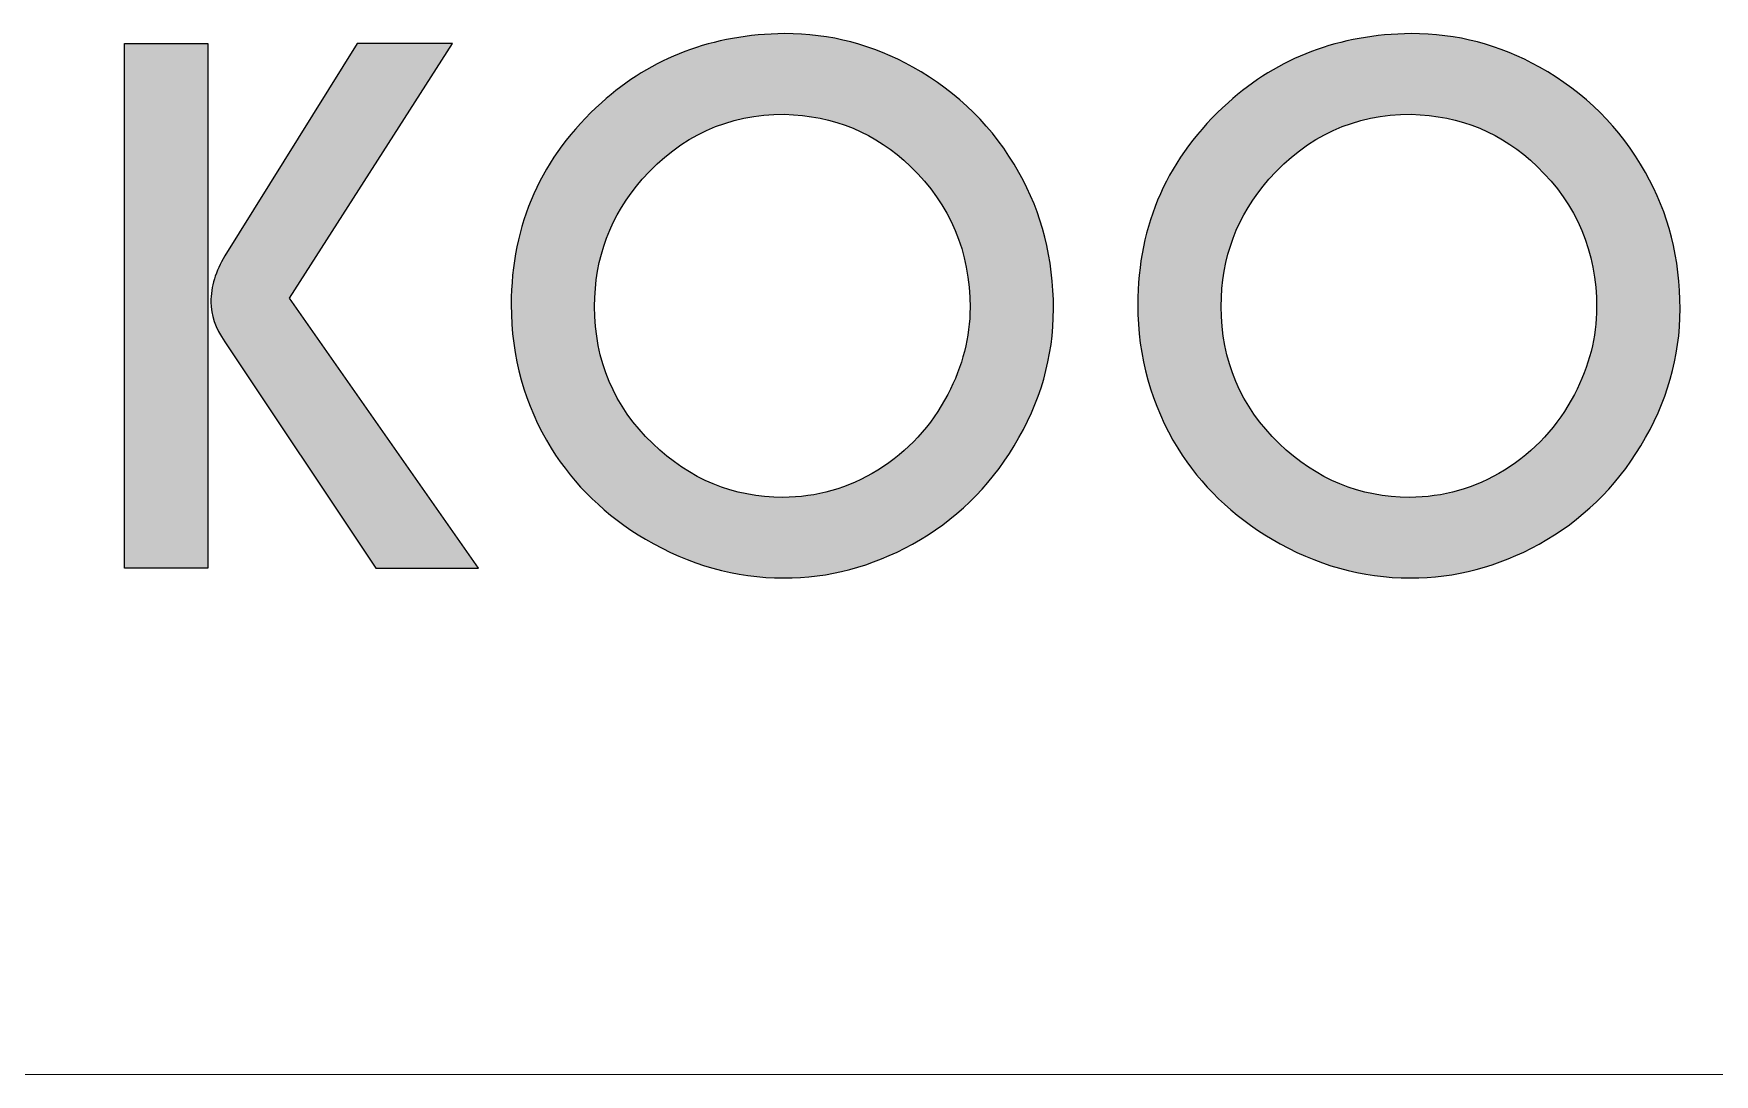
# Model space of a CAD drawing. Header units: inches. Extents: x 147 to 486, y 237 to 286.
# Drawn here: x 217.41 to 231.83, y 237.36 to 246.3 of the extents above; entities that cross this region are included whole.
import ezdxf

# ---------------------------------------------------------------- set-up
doc = ezdxf.new("R2010")
doc.units = ezdxf.units.IN
doc.layers.add('1', color=7, linetype='Continuous', true_color=0xffffff)
doc.layers.add('layer 1', color=7, linetype='Continuous')

msp = doc.modelspace()

# ---------------------------------------------------------------- hatches: boundary and pattern name
h = msp.add_hatch(color=256)
h.dxf.hatch_style = 1
edge = h.paths.add_edge_path()
edge.add_spline(control_points=[(225.865, 245.104), (225.865, 245.104), (225.865, 245.104), (225.865, 245.104), (225.865, 245.104), (225.65, 245.487), (225.346, 245.788), (224.955, 246.008)], knot_values=[0.360004, 0.360004, 0.360004, 0.360004, 0.360007, 0.360007, 0.360007, 0.360007, 0.720004, 0.720004, 0.720004, 0.720004], degree=3, periodic=0)
edge.add_spline(control_points=[(224.955, 246.008), (224.955, 246.008), (224.955, 246.008), (224.955, 246.008), (224.955, 246.008), (224.614, 246.199), (224.247, 246.295), (223.853, 246.295)], knot_values=[0, 0, 0, 0, 0.000004, 0.000004, 0.000004, 0.000004, 0.360004, 0.360004, 0.360004, 0.360004], degree=3, periodic=0)
edge.add_spline(control_points=[(223.853, 246.295), (223.237, 246.288), (222.714, 246.09), (222.283, 245.702), (222.283, 245.702), (221.766, 245.238), (221.508, 244.659), (221.508, 243.967)], knot_values=[3.240004, 3.240004, 3.240004, 3.240004, 3.600004, 3.600004, 3.600004, 3.600004, 3.96, 3.96, 3.96, 3.96], degree=3, periodic=0)
edge.add_spline(control_points=[(221.508, 243.967), (221.508, 243.967), (221.508, 243.967), (221.508, 243.967), (221.508, 243.967), (221.508, 243.518), (221.623, 243.108), (221.851, 242.736)], knot_values=[2.880004, 2.880004, 2.880004, 2.880004, 2.880007, 2.880007, 2.880007, 2.880007, 3.240004, 3.240004, 3.240004, 3.240004], degree=3, periodic=0)
edge.add_spline(control_points=[(221.851, 242.736), (221.851, 242.736), (221.851, 242.736), (221.851, 242.736), (221.851, 242.736), (222.048, 242.418), (222.319, 242.158), (222.66, 241.955)], knot_values=[2.520004, 2.520004, 2.520004, 2.520004, 2.520007, 2.520007, 2.520007, 2.520007, 2.880004, 2.880004, 2.880004, 2.880004], degree=3, periodic=0)
edge.add_spline(control_points=[(222.66, 241.955), (222.66, 241.955), (222.66, 241.955), (222.66, 241.955), (222.66, 241.955), (223.037, 241.733), (223.433, 241.622), (223.846, 241.622)], knot_values=[2.160004, 2.160004, 2.160004, 2.160004, 2.160007, 2.160007, 2.160007, 2.160007, 2.520004, 2.520004, 2.520004, 2.520004], degree=3, periodic=0)
edge.add_spline(control_points=[(223.846, 241.622), (223.846, 241.622), (223.846, 241.622), (223.846, 241.622), (223.846, 241.622), (224.234, 241.622), (224.602, 241.719), (224.952, 241.912)], knot_values=[1.800004, 1.800004, 1.800004, 1.800004, 1.800007, 1.800007, 1.800007, 1.800007, 2.160004, 2.160004, 2.160004, 2.160004], degree=3, periodic=0)
edge.add_spline(control_points=[(224.952, 241.912), (224.952, 241.912), (224.952, 241.912), (224.952, 241.912), (224.952, 241.912), (225.317, 242.116), (225.608, 242.397), (225.825, 242.757)], knot_values=[1.440004, 1.440004, 1.440004, 1.440004, 1.440007, 1.440007, 1.440007, 1.440007, 1.800004, 1.800004, 1.800004, 1.800004], degree=3, periodic=0)
edge.add_spline(control_points=[(225.825, 242.757), (225.825, 242.757), (225.825, 242.757), (225.825, 242.757), (225.825, 242.757), (226.05, 243.128), (226.162, 243.519), (226.162, 243.931)], knot_values=[1.080004, 1.080004, 1.080004, 1.080004, 1.080007, 1.080007, 1.080007, 1.080007, 1.440004, 1.440004, 1.440004, 1.440004], degree=3, periodic=0)
edge.add_spline(control_points=[(226.162, 243.931), (226.162, 243.931), (226.162, 243.931), (226.162, 243.931), (226.162, 243.931), (226.162, 244.363), (226.063, 244.755), (225.865, 245.104)], knot_values=[0.720004, 0.720004, 0.720004, 0.720004, 0.720007, 0.720007, 0.720007, 0.720007, 1.080004, 1.080004, 1.080004, 1.080004], degree=3, periodic=0)
edge = h.paths.add_edge_path(flags=16)
edge.add_spline(control_points=[(222.633, 245.045), (222.633, 245.045), (222.633, 245.045), (222.633, 245.045), (222.633, 245.045), (222.963, 245.417), (223.369, 245.603), (223.853, 245.603)], knot_values=[0, 0, 0, 0, 0.000004, 0.000004, 0.000004, 0.000004, 0.440004, 0.440004, 0.440004, 0.440004], degree=3, periodic=0)
edge.add_spline(control_points=[(223.853, 245.603), (224.278, 245.591), (224.638, 245.442), (224.935, 245.155), (224.935, 245.155), (225.276, 244.827), (225.446, 244.423), (225.446, 243.943)], knot_values=[3.080004, 3.080004, 3.080004, 3.080004, 3.520004, 3.520004, 3.520004, 3.520004, 3.96, 3.96, 3.96, 3.96], degree=3, periodic=0)
edge.add_spline(control_points=[(225.446, 243.943), (225.446, 243.943), (225.446, 243.943), (225.446, 243.943), (225.446, 243.943), (225.446, 243.691), (225.382, 243.442), (225.255, 243.198)], knot_values=[2.640004, 2.640004, 2.640004, 2.640004, 2.640009, 2.640009, 2.640009, 2.640009, 3.080004, 3.080004, 3.080004, 3.080004], degree=3, periodic=0)
edge.add_spline(control_points=[(225.255, 243.198), (225.255, 243.198), (225.255, 243.198), (225.255, 243.198), (225.255, 243.198), (225.114, 242.926), (224.914, 242.709), (224.655, 242.548)], knot_values=[2.200004, 2.200004, 2.200004, 2.200004, 2.200009, 2.200009, 2.200009, 2.200009, 2.640004, 2.640004, 2.640004, 2.640004], degree=3, periodic=0)
edge.add_spline(control_points=[(224.655, 242.548), (224.655, 242.548), (224.655, 242.548), (224.655, 242.548), (224.655, 242.548), (224.399, 242.392), (224.128, 242.314), (223.84, 242.314)], knot_values=[1.760004, 1.760004, 1.760004, 1.760004, 1.760009, 1.760009, 1.760009, 1.760009, 2.200004, 2.200004, 2.200004, 2.200004], degree=3, periodic=0)
edge.add_spline(control_points=[(223.84, 242.314), (223.84, 242.314), (223.84, 242.314), (223.84, 242.314), (223.84, 242.314), (223.415, 242.314), (223.043, 242.468), (222.722, 242.776)], knot_values=[1.320004, 1.320004, 1.320004, 1.320004, 1.320009, 1.320009, 1.320009, 1.320009, 1.760004, 1.760004, 1.760004, 1.760004], degree=3, periodic=0)
edge.add_spline(control_points=[(222.722, 242.776), (222.722, 242.776), (222.722, 242.776), (222.722, 242.776), (222.722, 242.776), (222.39, 243.094), (222.224, 243.487), (222.224, 243.953)], knot_values=[0.880004, 0.880004, 0.880004, 0.880004, 0.880009, 0.880009, 0.880009, 0.880009, 1.320004, 1.320004, 1.320004, 1.320004], degree=3, periodic=0)
edge.add_spline(control_points=[(222.224, 243.953), (222.224, 243.953), (222.224, 243.953), (222.224, 243.953), (222.224, 243.953), (222.224, 244.371), (222.36, 244.735), (222.633, 245.045)], knot_values=[0.440004, 0.440004, 0.440004, 0.440004, 0.440009, 0.440009, 0.440009, 0.440009, 0.880004, 0.880004, 0.880004, 0.880004], degree=3, periodic=0)
h = msp.add_hatch(color=256)
h.dxf.hatch_style = 1
edge = h.paths.add_edge_path()
edge.add_spline(control_points=[(231.243, 245.104), (231.243, 245.104), (231.243, 245.104), (231.243, 245.104), (231.243, 245.104), (231.028, 245.487), (230.724, 245.788), (230.333, 246.008)], knot_values=[0.360004, 0.360004, 0.360004, 0.360004, 0.360007, 0.360007, 0.360007, 0.360007, 0.720004, 0.720004, 0.720004, 0.720004], degree=3, periodic=0)
edge.add_spline(control_points=[(230.333, 246.008), (230.333, 246.008), (230.333, 246.008), (230.333, 246.008), (230.333, 246.008), (229.992, 246.199), (229.625, 246.295), (229.231, 246.295)], knot_values=[0, 0, 0, 0, 0.000004, 0.000004, 0.000004, 0.000004, 0.360004, 0.360004, 0.360004, 0.360004], degree=3, periodic=0)
edge.add_spline(control_points=[(229.231, 246.295), (228.615, 246.288), (228.092, 246.09), (227.661, 245.702), (227.661, 245.702), (227.144, 245.238), (226.886, 244.659), (226.886, 243.967)], knot_values=[3.240004, 3.240004, 3.240004, 3.240004, 3.600004, 3.600004, 3.600004, 3.600004, 3.96, 3.96, 3.96, 3.96], degree=3, periodic=0)
edge.add_spline(control_points=[(226.886, 243.967), (226.886, 243.967), (226.886, 243.967), (226.886, 243.967), (226.886, 243.967), (226.886, 243.518), (227.001, 243.108), (227.229, 242.736)], knot_values=[2.880004, 2.880004, 2.880004, 2.880004, 2.880007, 2.880007, 2.880007, 2.880007, 3.240004, 3.240004, 3.240004, 3.240004], degree=3, periodic=0)
edge.add_spline(control_points=[(227.229, 242.736), (227.229, 242.736), (227.229, 242.736), (227.229, 242.736), (227.229, 242.736), (227.426, 242.418), (227.697, 242.158), (228.038, 241.955)], knot_values=[2.520004, 2.520004, 2.520004, 2.520004, 2.520007, 2.520007, 2.520007, 2.520007, 2.880004, 2.880004, 2.880004, 2.880004], degree=3, periodic=0)
edge.add_spline(control_points=[(228.038, 241.955), (228.038, 241.955), (228.038, 241.955), (228.038, 241.955), (228.038, 241.955), (228.415, 241.733), (228.811, 241.622), (229.224, 241.622)], knot_values=[2.160004, 2.160004, 2.160004, 2.160004, 2.160007, 2.160007, 2.160007, 2.160007, 2.520004, 2.520004, 2.520004, 2.520004], degree=3, periodic=0)
edge.add_spline(control_points=[(229.224, 241.622), (229.224, 241.622), (229.224, 241.622), (229.224, 241.622), (229.224, 241.622), (229.612, 241.622), (229.98, 241.719), (230.33, 241.912)], knot_values=[1.800004, 1.800004, 1.800004, 1.800004, 1.800007, 1.800007, 1.800007, 1.800007, 2.160004, 2.160004, 2.160004, 2.160004], degree=3, periodic=0)
edge.add_spline(control_points=[(230.33, 241.912), (230.33, 241.912), (230.33, 241.912), (230.33, 241.912), (230.33, 241.912), (230.695, 242.116), (230.986, 242.397), (231.203, 242.757)], knot_values=[1.440004, 1.440004, 1.440004, 1.440004, 1.440007, 1.440007, 1.440007, 1.440007, 1.800004, 1.800004, 1.800004, 1.800004], degree=3, periodic=0)
edge.add_spline(control_points=[(231.203, 242.757), (231.203, 242.757), (231.203, 242.757), (231.203, 242.757), (231.203, 242.757), (231.428, 243.128), (231.54, 243.519), (231.54, 243.931)], knot_values=[1.080004, 1.080004, 1.080004, 1.080004, 1.080007, 1.080007, 1.080007, 1.080007, 1.440004, 1.440004, 1.440004, 1.440004], degree=3, periodic=0)
edge.add_spline(control_points=[(231.54, 243.931), (231.54, 243.931), (231.54, 243.931), (231.54, 243.931), (231.54, 243.931), (231.54, 244.363), (231.441, 244.755), (231.243, 245.104)], knot_values=[0.720004, 0.720004, 0.720004, 0.720004, 0.720007, 0.720007, 0.720007, 0.720007, 1.080004, 1.080004, 1.080004, 1.080004], degree=3, periodic=0)
edge = h.paths.add_edge_path(flags=16)
edge.add_spline(control_points=[(228.204, 245.235), (228.249, 245.273), (228.295, 245.307), (228.342, 245.339)], knot_values=[0.302497, 0.302497, 0.302497, 0.302497, 0.357496, 0.357496, 0.357496, 0.357496], degree=3, periodic=0)
edge.add_spline(control_points=[(228.342, 245.339), (228.39, 245.371), (228.438, 245.4), (228.488, 245.426)], knot_values=[0.247498, 0.247498, 0.247498, 0.247498, 0.302497, 0.302497, 0.302497, 0.302497], degree=3, periodic=0)
edge.add_spline(control_points=[(228.488, 245.426), (228.537, 245.452), (228.588, 245.476), (228.64, 245.496)], knot_values=[0.192498, 0.192498, 0.192498, 0.192498, 0.247498, 0.247498, 0.247498, 0.247498], degree=3, periodic=0)
edge.add_spline(control_points=[(228.64, 245.496), (228.692, 245.516), (228.745, 245.534), (228.8, 245.548)], knot_values=[0.137499, 0.137499, 0.137499, 0.137499, 0.192498, 0.192498, 0.192498, 0.192498], degree=3, periodic=0)
edge.add_spline(control_points=[(228.8, 245.548), (228.854, 245.563), (228.91, 245.574), (228.967, 245.583)], knot_values=[0.082499, 0.082499, 0.082499, 0.082499, 0.137499, 0.137499, 0.137499, 0.137499], degree=3, periodic=0)
edge.add_spline(control_points=[(228.967, 245.583), (229.024, 245.592), (229.082, 245.598), (229.141, 245.6)], knot_values=[0.0275, 0.0275, 0.0275, 0.0275, 0.082499, 0.082499, 0.082499, 0.082499], degree=3, periodic=0)
edge.add_spline(control_points=[(229.141, 245.6), (229.171, 245.602), (229.201, 245.603), (229.231, 245.603)], knot_values=[0, 0, 0, 0, 0.0275, 0.0275, 0.0275, 0.0275], degree=3, periodic=0)
edge.add_spline(control_points=[(229.231, 245.603), (229.284, 245.601), (229.336, 245.598), (229.387, 245.592)], knot_values=[3.905001, 3.905001, 3.905001, 3.905001, 3.96, 3.96, 3.96, 3.96], degree=3, periodic=0)
edge.add_spline(control_points=[(229.387, 245.592), (229.489, 245.58), (229.587, 245.56), (229.682, 245.532)], knot_values=[3.795002, 3.795002, 3.795002, 3.795002, 3.905001, 3.905001, 3.905001, 3.905001], degree=3, periodic=0)
edge.add_spline(control_points=[(229.682, 245.532), (229.776, 245.503), (229.866, 245.466), (229.952, 245.42)], knot_values=[3.685003, 3.685003, 3.685003, 3.685003, 3.795002, 3.795002, 3.795002, 3.795002], degree=3, periodic=0)
edge.add_spline(control_points=[(229.952, 245.42), (230.038, 245.374), (230.12, 245.319), (230.199, 245.256)], knot_values=[3.575004, 3.575004, 3.575004, 3.575004, 3.685003, 3.685003, 3.685003, 3.685003], degree=3, periodic=0)
edge.add_spline(control_points=[(230.199, 245.256), (230.238, 245.224), (230.276, 245.19), (230.313, 245.155), (230.313, 245.155), (230.356, 245.114), (230.396, 245.071), (230.433, 245.028)], knot_values=[3.464997, 3.464997, 3.464997, 3.464997, 3.520001, 3.520001, 3.520001, 3.520001, 3.575004, 3.575004, 3.575004, 3.575004], degree=3, periodic=0)
edge.add_spline(control_points=[(230.433, 245.028), (230.489, 244.963), (230.539, 244.895), (230.583, 244.825)], knot_values=[3.382498, 3.382498, 3.382498, 3.382498, 3.464997, 3.464997, 3.464997, 3.464997], degree=3, periodic=0)
edge.add_spline(control_points=[(230.583, 244.825), (230.612, 244.778), (230.639, 244.73), (230.663, 244.681)], knot_values=[3.327499, 3.327499, 3.327499, 3.327499, 3.382498, 3.382498, 3.382498, 3.382498], degree=3, periodic=0)
edge.add_spline(control_points=[(230.663, 244.681), (230.686, 244.631), (230.708, 244.581), (230.726, 244.529)], knot_values=[3.272501, 3.272501, 3.272501, 3.272501, 3.327499, 3.327499, 3.327499, 3.327499], degree=3, periodic=0)
edge.add_spline(control_points=[(230.726, 244.529), (230.745, 244.478), (230.761, 244.425), (230.774, 244.371)], knot_values=[3.217502, 3.217502, 3.217502, 3.217502, 3.272501, 3.272501, 3.272501, 3.272501], degree=3, periodic=0)
edge.add_spline(control_points=[(230.774, 244.371), (230.794, 244.29), (230.808, 244.206), (230.816, 244.12)], knot_values=[3.135003, 3.135003, 3.135003, 3.135003, 3.217502, 3.217502, 3.217502, 3.217502], degree=3, periodic=0)
edge.add_spline(control_points=[(230.816, 244.12), (230.821, 244.062), (230.824, 244.003), (230.824, 243.943)], knot_values=[3.080004, 3.080004, 3.080004, 3.080004, 3.135003, 3.135003, 3.135003, 3.135003], degree=3, periodic=0)
edge.add_spline(control_points=[(230.824, 243.943), (230.824, 243.943), (230.824, 243.943), (230.824, 243.943), (230.824, 243.943), (230.824, 243.691), (230.76, 243.442), (230.633, 243.198)], knot_values=[2.640004, 2.640004, 2.640004, 2.640004, 2.640009, 2.640009, 2.640009, 2.640009, 3.080004, 3.080004, 3.080004, 3.080004], degree=3, periodic=0)
edge.add_spline(control_points=[(230.633, 243.198), (230.633, 243.198), (230.633, 243.198), (230.633, 243.198), (230.633, 243.198), (230.615, 243.164), (230.597, 243.131), (230.577, 243.098)], knot_values=[2.584997, 2.584997, 2.584997, 2.584997, 2.585001, 2.585001, 2.585001, 2.585001, 2.640004, 2.640004, 2.640004, 2.640004], degree=3, periodic=0)
edge.add_spline(control_points=[(230.577, 243.098), (230.538, 243.034), (230.496, 242.973), (230.449, 242.915)], knot_values=[2.474999, 2.474999, 2.474999, 2.474999, 2.584997, 2.584997, 2.584997, 2.584997], degree=3, periodic=0)
edge.add_spline(control_points=[(230.449, 242.915), (230.403, 242.858), (230.353, 242.803), (230.299, 242.753)], knot_values=[2.365001, 2.365001, 2.365001, 2.365001, 2.474999, 2.474999, 2.474999, 2.474999], degree=3, periodic=0)
edge.add_spline(control_points=[(230.299, 242.753), (230.245, 242.702), (230.188, 242.655), (230.127, 242.611)], knot_values=[2.255003, 2.255003, 2.255003, 2.255003, 2.365001, 2.365001, 2.365001, 2.365001], degree=3, periodic=0)
edge.add_spline(control_points=[(230.127, 242.611), (230.096, 242.589), (230.065, 242.568), (230.033, 242.548)], knot_values=[2.200004, 2.200004, 2.200004, 2.200004, 2.255003, 2.255003, 2.255003, 2.255003], degree=3, periodic=0)
edge.add_spline(control_points=[(230.033, 242.548), (230.033, 242.548), (230.033, 242.548), (230.033, 242.548), (230.033, 242.548), (230.001, 242.529), (229.969, 242.51), (229.936, 242.493)], knot_values=[2.144997, 2.144997, 2.144997, 2.144997, 2.145001, 2.145001, 2.145001, 2.145001, 2.200004, 2.200004, 2.200004, 2.200004], degree=3, periodic=0)
edge.add_spline(control_points=[(229.936, 242.493), (229.871, 242.459), (229.805, 242.43), (229.738, 242.405)], knot_values=[2.034999, 2.034999, 2.034999, 2.034999, 2.144997, 2.144997, 2.144997, 2.144997], degree=3, periodic=0)
edge.add_spline(control_points=[(229.738, 242.405), (229.672, 242.381), (229.604, 242.362), (229.535, 242.347)], knot_values=[1.925001, 1.925001, 1.925001, 1.925001, 2.034999, 2.034999, 2.034999, 2.034999], degree=3, periodic=0)
edge.add_spline(control_points=[(229.535, 242.347), (229.5, 242.34), (229.466, 242.334), (229.431, 242.329)], knot_values=[1.870002, 1.870002, 1.870002, 1.870002, 1.925001, 1.925001, 1.925001, 1.925001], degree=3, periodic=0)
edge.add_spline(control_points=[(229.431, 242.329), (229.396, 242.324), (229.36, 242.32), (229.325, 242.318)], knot_values=[1.815003, 1.815003, 1.815003, 1.815003, 1.870002, 1.870002, 1.870002, 1.870002], degree=3, periodic=0)
edge.add_spline(control_points=[(229.325, 242.318), (229.289, 242.315), (229.254, 242.314), (229.218, 242.314)], knot_values=[1.760004, 1.760004, 1.760004, 1.760004, 1.815003, 1.815003, 1.815003, 1.815003], degree=3, periodic=0)
edge.add_spline(control_points=[(229.218, 242.314), (229.218, 242.314), (229.218, 242.314), (229.218, 242.314), (229.218, 242.314), (229.165, 242.314), (229.112, 242.317), (229.061, 242.321)], knot_values=[1.704997, 1.704997, 1.704997, 1.704997, 1.705001, 1.705001, 1.705001, 1.705001, 1.760004, 1.760004, 1.760004, 1.760004], degree=3, periodic=0)
edge.add_spline(control_points=[(229.061, 242.321), (228.984, 242.329), (228.908, 242.341), (228.835, 242.359)], knot_values=[1.622498, 1.622498, 1.622498, 1.622498, 1.704997, 1.704997, 1.704997, 1.704997], degree=3, periodic=0)
edge.add_spline(control_points=[(228.835, 242.359), (228.786, 242.371), (228.738, 242.386), (228.69, 242.403)], knot_values=[1.567499, 1.567499, 1.567499, 1.567499, 1.622498, 1.622498, 1.622498, 1.622498], degree=3, periodic=0)
edge.add_spline(control_points=[(228.69, 242.403), (228.619, 242.428), (228.55, 242.459), (228.482, 242.495)], knot_values=[1.485001, 1.485001, 1.485001, 1.485001, 1.567499, 1.567499, 1.567499, 1.567499], degree=3, periodic=0)
edge.add_spline(control_points=[(228.482, 242.495), (228.393, 242.543), (228.306, 242.6), (228.222, 242.668)], knot_values=[1.375003, 1.375003, 1.375003, 1.375003, 1.485001, 1.485001, 1.485001, 1.485001], degree=3, periodic=0)
edge.add_spline(control_points=[(228.222, 242.668), (228.181, 242.701), (228.14, 242.737), (228.1, 242.776)], knot_values=[1.320004, 1.320004, 1.320004, 1.320004, 1.375003, 1.375003, 1.375003, 1.375003], degree=3, periodic=0)
edge.add_spline(control_points=[(228.1, 242.776), (228.1, 242.776), (228.1, 242.776), (228.1, 242.776), (228.1, 242.776), (228.058, 242.816), (228.019, 242.857), (227.983, 242.899)], knot_values=[1.264997, 1.264997, 1.264997, 1.264997, 1.265001, 1.265001, 1.265001, 1.265001, 1.320004, 1.320004, 1.320004, 1.320004], degree=3, periodic=0)
edge.add_spline(control_points=[(227.983, 242.899), (227.928, 242.962), (227.88, 243.028), (227.837, 243.096)], knot_values=[1.182498, 1.182498, 1.182498, 1.182498, 1.264997, 1.264997, 1.264997, 1.264997], degree=3, periodic=0)
edge.add_spline(control_points=[(227.837, 243.096), (227.809, 243.142), (227.783, 243.189), (227.759, 243.237)], knot_values=[1.127499, 1.127499, 1.127499, 1.127499, 1.182498, 1.182498, 1.182498, 1.182498], degree=3, periodic=0)
edge.add_spline(control_points=[(227.759, 243.237), (227.736, 243.284), (227.715, 243.334), (227.697, 243.384)], knot_values=[1.072501, 1.072501, 1.072501, 1.072501, 1.127499, 1.127499, 1.127499, 1.127499], degree=3, periodic=0)
edge.add_spline(control_points=[(227.697, 243.384), (227.679, 243.434), (227.663, 243.485), (227.651, 243.538)], knot_values=[1.017502, 1.017502, 1.017502, 1.017502, 1.072501, 1.072501, 1.072501, 1.072501], degree=3, periodic=0)
edge.add_spline(control_points=[(227.651, 243.538), (227.631, 243.617), (227.618, 243.698), (227.61, 243.782)], knot_values=[0.935003, 0.935003, 0.935003, 0.935003, 1.017502, 1.017502, 1.017502, 1.017502], degree=3, periodic=0)
edge.add_spline(control_points=[(227.61, 243.782), (227.605, 243.838), (227.602, 243.895), (227.602, 243.953)], knot_values=[0.880004, 0.880004, 0.880004, 0.880004, 0.935003, 0.935003, 0.935003, 0.935003], degree=3, periodic=0)
edge.add_spline(control_points=[(227.602, 243.953), (227.602, 243.953), (227.602, 243.953), (227.602, 243.953), (227.602, 243.953), (227.602, 244.006), (227.604, 244.057), (227.608, 244.107)], knot_values=[0.824997, 0.824997, 0.824997, 0.824997, 0.825001, 0.825001, 0.825001, 0.825001, 0.880004, 0.880004, 0.880004, 0.880004], degree=3, periodic=0)
edge.add_spline(control_points=[(227.608, 244.107), (227.617, 244.209), (227.634, 244.306), (227.659, 244.401)], knot_values=[0.714999, 0.714999, 0.714999, 0.714999, 0.824997, 0.824997, 0.824997, 0.824997], degree=3, periodic=0)
edge.add_spline(control_points=[(227.659, 244.401), (227.685, 244.495), (227.719, 244.586), (227.762, 244.673)], knot_values=[0.605001, 0.605001, 0.605001, 0.605001, 0.714999, 0.714999, 0.714999, 0.714999], degree=3, periodic=0)
edge.add_spline(control_points=[(227.762, 244.673), (227.804, 244.761), (227.855, 244.845), (227.915, 244.926)], knot_values=[0.495003, 0.495003, 0.495003, 0.495003, 0.605001, 0.605001, 0.605001, 0.605001], degree=3, periodic=0)
edge.add_spline(control_points=[(227.915, 244.926), (227.945, 244.967), (227.977, 245.007), (228.011, 245.045)], knot_values=[0.440004, 0.440004, 0.440004, 0.440004, 0.495003, 0.495003, 0.495003, 0.495003], degree=3, periodic=0)
edge.add_spline(control_points=[(228.011, 245.045), (228.011, 245.045), (228.011, 245.045), (228.011, 245.045), (228.011, 245.045), (228.031, 245.069), (228.052, 245.091), (228.073, 245.113)], knot_values=[0.412496, 0.412496, 0.412496, 0.412496, 0.4125, 0.4125, 0.4125, 0.4125, 0.440004, 0.440004, 0.440004, 0.440004], degree=3, periodic=0)
edge.add_spline(control_points=[(228.073, 245.113), (228.095, 245.135), (228.116, 245.156), (228.138, 245.176)], knot_values=[0.384996, 0.384996, 0.384996, 0.384996, 0.412496, 0.412496, 0.412496, 0.412496], degree=3, periodic=0)
edge.add_spline(control_points=[(228.138, 245.176), (228.16, 245.196), (228.182, 245.216), (228.204, 245.235)], knot_values=[0.357496, 0.357496, 0.357496, 0.357496, 0.384996, 0.384996, 0.384996, 0.384996], degree=3, periodic=0)
msp.add_hatch(color=256).paths.add_polyline_path([(218.188, 246.209), (218.188, 241.707), (218.904, 241.707), (218.904, 246.209)])
h = msp.add_hatch(color=256)
h.dxf.hatch_style = 1
edge = h.paths.add_edge_path()
edge.add_spline(control_points=[(220.515, 245.443), (220.698, 245.73), (220.861, 245.984), (220.945, 246.116)], knot_values=[3.031877, 3.031877, 3.031877, 3.031877, 3.167514, 3.167514, 3.167514, 3.167514], degree=3, periodic=0)
edge.add_spline(control_points=[(220.945, 246.116), (220.981, 246.172), (221.002, 246.205), (221.005, 246.209)], knot_values=[2.973872, 2.973872, 2.973872, 2.973872, 3.031877, 3.031877, 3.031877, 3.031877], degree=3, periodic=0)
edge.add_spline(control_points=[(221.005, 246.209), (221.005, 246.209), (221.005, 246.209), (221.005, 246.209), (221.005, 246.209), (221.005, 246.209), (221.005, 246.209), (221.005, 246.209)], knot_values=[2.969517, 2.969517, 2.969517, 2.969517, 2.973389, 2.973389, 2.973389, 2.973389, 2.973872, 2.973872, 2.973872, 2.973872], degree=3, periodic=0)
edge.add_spline(control_points=[(221.003, 246.209), (221.002, 246.209), (221.001, 246.209), (221, 246.209)], knot_values=[2.948901, 2.948901, 2.948901, 2.948901, 2.955423, 2.955423, 2.955423, 2.955423], degree=3, periodic=0)
edge.add_spline(control_points=[(221, 246.209), (220.999, 246.209), (220.997, 246.209), (220.996, 246.209)], knot_values=[2.939063, 2.939063, 2.939063, 2.939063, 2.948901, 2.948901, 2.948901, 2.948901], degree=3, periodic=0)
edge.add_spline(control_points=[(220.996, 246.209), (220.99, 246.209), (220.983, 246.209), (220.973, 246.209)], knot_values=[2.911348, 2.911348, 2.911348, 2.911348, 2.939063, 2.939063, 2.939063, 2.939063], degree=3, periodic=0)
edge.add_spline(control_points=[(220.973, 246.209), (220.964, 246.209), (220.954, 246.209), (220.941, 246.209)], knot_values=[2.885482, 2.885482, 2.885482, 2.885482, 2.911348, 2.911348, 2.911348, 2.911348], degree=3, periodic=0)
edge.add_spline(control_points=[(220.941, 246.209), (220.923, 246.209), (220.901, 246.209), (220.877, 246.209)], knot_values=[2.846252, 2.846252, 2.846252, 2.846252, 2.885482, 2.885482, 2.885482, 2.885482], degree=3, periodic=0)
edge.add_spline(control_points=[(220.877, 246.209), (220.801, 246.209), (220.701, 246.209), (220.6, 246.209)], knot_values=[2.723882, 2.723882, 2.723882, 2.723882, 2.846252, 2.846252, 2.846252, 2.846252], degree=3, periodic=0)
edge.add_spline(control_points=[(220.6, 246.209), (220.519, 246.209), (220.438, 246.209), (220.37, 246.209)], knot_values=[2.626259, 2.626259, 2.626259, 2.626259, 2.723882, 2.723882, 2.723882, 2.723882], degree=3, periodic=0)
edge.add_spline(control_points=[(220.37, 246.209), (220.264, 246.209), (220.187, 246.209), (220.187, 246.209), (220.187, 246.209), (220.187, 246.209), (220.187, 246.209), (220.187, 246.209)], knot_values=[2.474995, 2.474995, 2.474995, 2.474995, 2.626254, 2.626254, 2.626254, 2.626254, 2.626259, 2.626259, 2.626259, 2.626259], degree=3, periodic=0)
edge.add_spline(control_points=[(220.187, 246.209), (220.187, 246.209), (220.116, 246.096), (220.01, 245.925)], knot_values=[2.351262, 2.351262, 2.351262, 2.351262, 2.474995, 2.474995, 2.474995, 2.474995], degree=3, periodic=0)
edge.add_spline(control_points=[(220.01, 245.925), (219.691, 245.412), (219.052, 244.386), (219.051, 244.386)], knot_values=[1.98002, 1.98002, 1.98002, 1.98002, 2.351262, 2.351262, 2.351262, 2.351262], degree=3, periodic=0)
edge.add_spline(control_points=[(219.051, 244.386), (219.051, 244.386), (219.051, 244.386), (219.051, 244.386), (219.051, 244.386), (219.041, 244.369), (219.032, 244.353), (219.023, 244.337)], knot_values=[1.918122, 1.918122, 1.918122, 1.918122, 1.918141, 1.918141, 1.918141, 1.918141, 1.98002, 1.98002, 1.98002, 1.98002], degree=3, periodic=0)
edge.add_spline(control_points=[(219.023, 244.337), (219.005, 244.304), (218.99, 244.272), (218.977, 244.239)], knot_values=[1.794374, 1.794374, 1.794374, 1.794374, 1.918122, 1.918122, 1.918122, 1.918122], degree=3, periodic=0)
edge.add_spline(control_points=[(218.977, 244.239), (218.965, 244.206), (218.955, 244.173), (218.947, 244.14)], knot_values=[1.670626, 1.670626, 1.670626, 1.670626, 1.794374, 1.794374, 1.794374, 1.794374], degree=3, periodic=0)
edge.add_spline(control_points=[(218.947, 244.14), (218.939, 244.106), (218.934, 244.073), (218.932, 244.04)], knot_values=[1.546879, 1.546879, 1.546879, 1.546879, 1.670626, 1.670626, 1.670626, 1.670626], degree=3, periodic=0)
edge.add_spline(control_points=[(218.932, 244.04), (218.931, 244.023), (218.93, 244.006), (218.93, 243.989)], knot_values=[1.485005, 1.485005, 1.485005, 1.485005, 1.546879, 1.546879, 1.546879, 1.546879], degree=3, periodic=0)
edge.add_spline(control_points=[(218.93, 243.989), (218.93, 243.989), (218.93, 243.989), (218.93, 243.989), (218.93, 243.989), (218.93, 243.976), (218.93, 243.963), (218.932, 243.949)], knot_values=[1.423121, 1.423121, 1.423121, 1.423121, 1.423126, 1.423126, 1.423126, 1.423126, 1.485005, 1.485005, 1.485005, 1.485005], degree=3, periodic=0)
edge.add_spline(control_points=[(218.932, 243.949), (218.934, 243.922), (218.939, 243.894), (218.947, 243.866)], knot_values=[1.299374, 1.299374, 1.299374, 1.299374, 1.423121, 1.423121, 1.423121, 1.423121], degree=3, periodic=0)
edge.add_spline(control_points=[(218.947, 243.866), (218.954, 243.838), (218.964, 243.81), (218.976, 243.781)], knot_values=[1.175626, 1.175626, 1.175626, 1.175626, 1.299374, 1.299374, 1.299374, 1.299374], degree=3, periodic=0)
edge.add_spline(control_points=[(218.976, 243.781), (218.989, 243.753), (219.004, 243.724), (219.021, 243.695)], knot_values=[1.051879, 1.051879, 1.051879, 1.051879, 1.175626, 1.175626, 1.175626, 1.175626], degree=3, periodic=0)
edge.add_spline(control_points=[(219.021, 243.695), (219.03, 243.68), (219.039, 243.665), (219.049, 243.651)], knot_values=[0.990005, 0.990005, 0.990005, 0.990005, 1.051879, 1.051879, 1.051879, 1.051879], degree=3, periodic=0)
edge.add_spline(control_points=[(219.049, 243.651), (219.049, 243.651), (219.049, 243.651), (219.049, 243.65), (219.049, 243.65), (219.049, 243.65), (219.373, 243.165), (219.697, 242.679)], knot_values=[0.7425, 0.7425, 0.7425, 0.7425, 0.742505, 0.742505, 0.742505, 0.742505, 0.990005, 0.990005, 0.990005, 0.990005], degree=3, periodic=0)
edge.add_spline(control_points=[(219.697, 242.679), (220.021, 242.193), (220.345, 241.707), (220.345, 241.707)], knot_values=[0.495005, 0.495005, 0.495005, 0.495005, 0.7425, 0.7425, 0.7425, 0.7425], degree=3, periodic=0)
edge.add_spline(control_points=[(220.345, 241.707), (220.345, 241.707), (220.345, 241.707), (220.345, 241.707), (220.345, 241.707), (220.345, 241.707), (221.227, 241.707), (221.227, 241.707)], knot_values=[0.000005, 0.000005, 0.000005, 0.000005, 0.00001, 0.00001, 0.00001, 0.00001, 0.495005, 0.495005, 0.495005, 0.495005], degree=3, periodic=0)
edge.add_spline(control_points=[(221.227, 241.707), (221.227, 241.707), (220.821, 242.286), (220.416, 242.865)], knot_values=[3.712485, 3.712485, 3.712485, 3.712485, 3.96, 3.96, 3.96, 3.96], degree=3, periodic=0)
edge.add_spline(control_points=[(220.416, 242.865), (220.011, 243.444), (219.606, 244.023), (219.606, 244.023), (219.606, 244.023), (219.606, 244.023), (219.606, 244.023), (219.606, 244.023)], knot_values=[3.464753, 3.464753, 3.464753, 3.464753, 3.712238, 3.712239, 3.712239, 3.712239, 3.712485, 3.712485, 3.712485, 3.712485], degree=3, periodic=0)
edge.add_spline(control_points=[(219.606, 244.023), (219.607, 244.023), (219.608, 244.025), (219.611, 244.029)], knot_values=[3.449529, 3.449529, 3.449529, 3.449529, 3.464753, 3.464753, 3.464753, 3.464753], degree=3, periodic=0)
edge.add_spline(control_points=[(219.611, 244.029), (219.618, 244.042), (219.638, 244.072), (219.666, 244.117)], knot_values=[3.40319, 3.40319, 3.40319, 3.40319, 3.449529, 3.449529, 3.449529, 3.449529], degree=3, periodic=0)
edge.add_spline(control_points=[(219.666, 244.117), (219.778, 244.292), (220.031, 244.687), (220.287, 245.087)], knot_values=[3.221956, 3.221956, 3.221956, 3.221956, 3.40319, 3.40319, 3.40319, 3.40319], degree=3, periodic=0)
edge.add_spline(control_points=[(220.287, 245.087), (220.364, 245.207), (220.441, 245.328), (220.515, 245.443)], knot_values=[3.167514, 3.167514, 3.167514, 3.167514, 3.221956, 3.221956, 3.221956, 3.221956], degree=3, periodic=0)

# ---------------------------------------------------------------- linework, layer by layer
msp.add_lwpolyline([(218.188, 246.209), (218.904, 246.209), (218.904, 241.707), (218.188, 241.707)], close=True)
at = {"layer": '1', "color": 7, "linetype": 'Continuous', "lineweight": 18}
msp.add_line((169.792, 237.361), (250.182, 237.361), dxfattribs=at)
at = {"layer": 'layer 1'}
for points, knots in [([(223.853, 246.295), (224.247, 246.295), (224.614, 246.199), (224.955, 246.008), (224.955, 246.008), (225.346, 245.788), (225.65, 245.487), (225.865, 245.104), (225.865, 245.104), (226.063, 244.755), (226.162, 244.363), (226.162, 243.931), (226.162, 243.931), (226.162, 243.519), (226.05, 243.128), (225.825, 242.757), (225.825, 242.757), (225.608, 242.397), (225.317, 242.116), (224.952, 241.912), (224.952, 241.912), (224.602, 241.719), (224.234, 241.622), (223.846, 241.622), (223.846, 241.622), (223.433, 241.622), (223.037, 241.733), (222.66, 241.955), (222.66, 241.955), (222.319, 242.158), (222.048, 242.418), (221.851, 242.736), (221.851, 242.736), (221.623, 243.108), (221.508, 243.518), (221.508, 243.967), (221.508, 243.967), (221.508, 244.659), (221.766, 245.238), (222.283, 245.702), (222.283, 245.702), (222.714, 246.09), (223.237, 246.288), (223.853, 246.295)], [0, 0, 0, 0, 0.090909, 0.090909, 0.090909, 0.090909, 0.181818, 0.181818, 0.181818, 0.181818, 0.272727, 0.272727, 0.272727, 0.272727, 0.363636, 0.363636, 0.363636, 0.363636, 0.454545, 0.454545, 0.454545, 0.454545, 0.545455, 0.545455, 0.545455, 0.545455, 0.636364, 0.636364, 0.636364, 0.636364, 0.727273, 0.727273, 0.727273, 0.727273, 0.818182, 0.818182, 0.818182, 0.818182, 0.909091, 0.909091, 0.909091, 0.909091, 1, 1, 1, 1]), ([(229.231, 246.295), (229.625, 246.295), (229.992, 246.199), (230.333, 246.008), (230.333, 246.008), (230.724, 245.788), (231.028, 245.487), (231.243, 245.104), (231.243, 245.104), (231.441, 244.755), (231.54, 244.363), (231.54, 243.931), (231.54, 243.931), (231.54, 243.519), (231.428, 243.128), (231.203, 242.757), (231.203, 242.757), (230.986, 242.397), (230.695, 242.116), (230.33, 241.912), (230.33, 241.912), (229.98, 241.719), (229.612, 241.622), (229.224, 241.622), (229.224, 241.622), (228.811, 241.622), (228.415, 241.733), (228.038, 241.955), (228.038, 241.955), (227.697, 242.158), (227.426, 242.418), (227.229, 242.736), (227.229, 242.736), (227.001, 243.108), (226.886, 243.518), (226.886, 243.967), (226.886, 243.967), (226.886, 244.659), (227.144, 245.238), (227.661, 245.702), (227.661, 245.702), (228.092, 246.09), (228.615, 246.288), (229.231, 246.295)], [0, 0, 0, 0, 0.090909, 0.090909, 0.090909, 0.090909, 0.181818, 0.181818, 0.181818, 0.181818, 0.272727, 0.272727, 0.272727, 0.272727, 0.363636, 0.363636, 0.363636, 0.363636, 0.454545, 0.454545, 0.454545, 0.454545, 0.545455, 0.545455, 0.545455, 0.545455, 0.636364, 0.636364, 0.636364, 0.636364, 0.727273, 0.727273, 0.727273, 0.727273, 0.818182, 0.818182, 0.818182, 0.818182, 0.909091, 0.909091, 0.909091, 0.909091, 1, 1, 1, 1]), ([(221.227, 241.707), (221.227, 241.707), (220.345, 241.707), (220.345, 241.707), (220.345, 241.707), (220.345, 241.707), (219.049, 243.65), (219.049, 243.65), (219.049, 243.65), (218.969, 243.769), (218.93, 243.882), (218.93, 243.989), (218.93, 243.989), (218.93, 244.123), (218.97, 244.256), (219.051, 244.386), (219.051, 244.386), (219.051, 244.386), (220.187, 246.209), (220.187, 246.209), (220.187, 246.209), (220.187, 246.209), (221.005, 246.209), (221.005, 246.209), (221.005, 246.209), (221.005, 246.209), (219.606, 244.023), (219.606, 244.023), (219.606, 244.023), (219.606, 244.023), (221.227, 241.707), (221.227, 241.707)], [0, 0, 0, 0, 0.125, 0.125, 0.125, 0.125, 0.25, 0.25, 0.25, 0.25, 0.375, 0.375, 0.375, 0.375, 0.5, 0.5, 0.5, 0.5, 0.625, 0.625, 0.625, 0.625, 0.75, 0.75, 0.75, 0.75, 0.875, 0.875, 0.875, 0.875, 1, 1, 1, 1]), ([(223.853, 245.603), (223.369, 245.603), (222.963, 245.417), (222.633, 245.045), (222.633, 245.045), (222.36, 244.735), (222.224, 244.371), (222.224, 243.953), (222.224, 243.953), (222.224, 243.487), (222.39, 243.094), (222.722, 242.776), (222.722, 242.776), (223.043, 242.468), (223.415, 242.314), (223.84, 242.314), (223.84, 242.314), (224.128, 242.314), (224.399, 242.392), (224.655, 242.548), (224.655, 242.548), (224.914, 242.709), (225.114, 242.926), (225.255, 243.198), (225.255, 243.198), (225.382, 243.442), (225.446, 243.691), (225.446, 243.943), (225.446, 243.943), (225.446, 244.423), (225.276, 244.827), (224.935, 245.155), (224.935, 245.155), (224.638, 245.442), (224.278, 245.591), (223.853, 245.603)], [0, 0, 0, 0, 0.111111, 0.111111, 0.111111, 0.111111, 0.222222, 0.222222, 0.222222, 0.222222, 0.333333, 0.333333, 0.333333, 0.333333, 0.444444, 0.444444, 0.444444, 0.444444, 0.555556, 0.555556, 0.555556, 0.555556, 0.666667, 0.666667, 0.666667, 0.666667, 0.777778, 0.777778, 0.777778, 0.777778, 0.888889, 0.888889, 0.888889, 0.888889, 1, 1, 1, 1]), ([(229.231, 245.603), (228.747, 245.603), (228.341, 245.417), (228.011, 245.045), (228.011, 245.045), (227.738, 244.735), (227.602, 244.371), (227.602, 243.953), (227.602, 243.953), (227.602, 243.487), (227.768, 243.094), (228.1, 242.776), (228.1, 242.776), (228.42, 242.468), (228.793, 242.314), (229.218, 242.314), (229.218, 242.314), (229.506, 242.314), (229.777, 242.392), (230.033, 242.548), (230.033, 242.548), (230.292, 242.709), (230.492, 242.926), (230.633, 243.198), (230.633, 243.198), (230.76, 243.442), (230.824, 243.691), (230.824, 243.943), (230.824, 243.943), (230.824, 244.423), (230.654, 244.827), (230.313, 245.155), (230.313, 245.155), (230.016, 245.442), (229.656, 245.591), (229.231, 245.603)], [0, 0, 0, 0, 0.111111, 0.111111, 0.111111, 0.111111, 0.222222, 0.222222, 0.222222, 0.222222, 0.333333, 0.333333, 0.333333, 0.333333, 0.444444, 0.444444, 0.444444, 0.444444, 0.555556, 0.555556, 0.555556, 0.555556, 0.666667, 0.666667, 0.666667, 0.666667, 0.777778, 0.777778, 0.777778, 0.777778, 0.888889, 0.888889, 0.888889, 0.888889, 1, 1, 1, 1])]:
    msp.add_open_spline(points, degree=3, knots=knots, dxfattribs=at)

doc.saveas('drawing.dxf')
